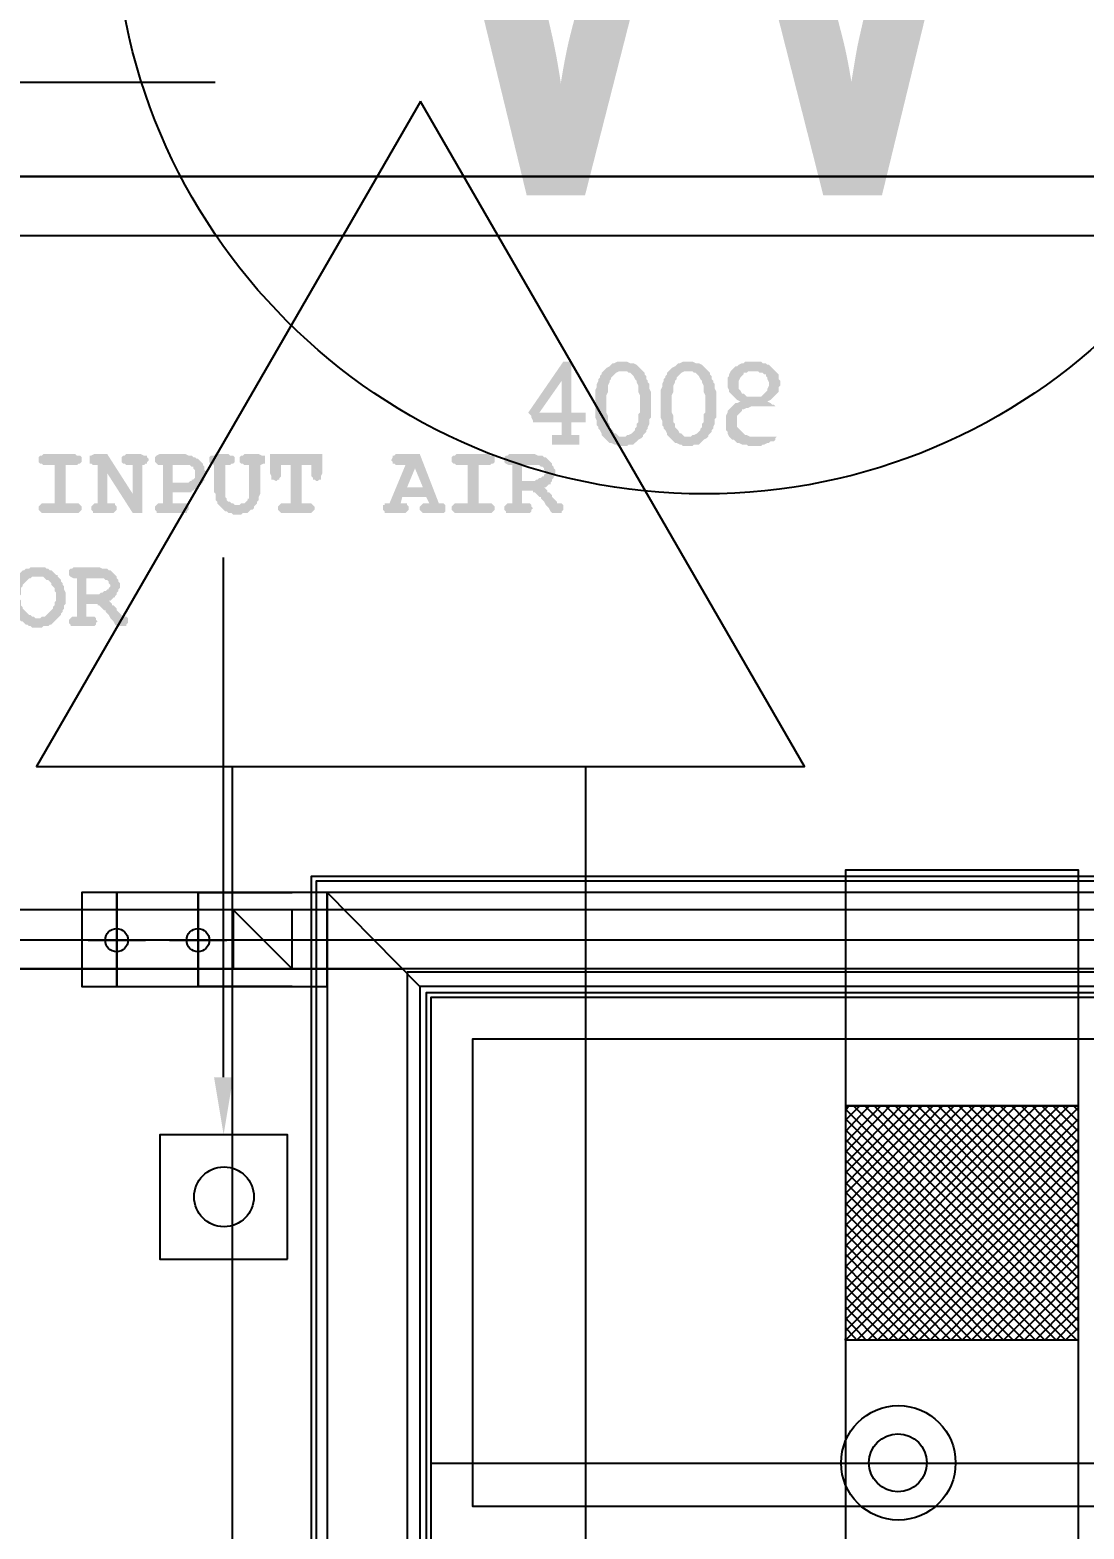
# Model space of a CAD drawing. Header units: feet. Extents: x -99009 to 3252343, y -11094690 to 9035152.
# Drawn here: x 1670157 to 1670609, y -1051098 to -1050455 of the extents above; entities that cross this region are included whole.
import ezdxf

# ---------------------------------------------------------------- set-up
doc = ezdxf.new("R2010")
doc.units = ezdxf.units.FT
doc.linetypes.add('Continous', pattern=[0])
doc.layers.add('BOR', color=6, linetype='Continous')
doc.layers.add('TEXT DETAILS', color=190, linetype='Continuous')
doc.styles.add('CALIBRI', font='calibri.ttf', dxfattribs={"width": 0.8})

# ---------------------------------------------------------------- blocks, each defined once
blk = doc.blocks.new('W')
at = {"layer": 'TEXT DETAILS'}
blk.add_circle((0, -752.95), 252.95, dxfattribs=at)
at = {"layer": 'TEXT DETAILS', "insert": (0, -752.95), "char_height": 250, "width": 261.9048, "attachment_point": 5, "style": 'CALIBRI'}
blk.add_mtext('W', dxfattribs=at)

msp = doc.modelspace()

# ---------------------------------------------------------------- hatches: boundary and pattern name
at = {"layer": 'BOR', "ltscale": 5}
for points in [[(1670389.0776, -1050597.27651), (1670385.66066, -1050597.27651), (1670370.62615, -1050619.14489), (1670371.30954, -1050619.82828), (1670371.99292, -1050620.51167), (1670371.99292, -1050621.19505), (1670372.67631, -1050622.56183), (1670372.67631, -1050623.24521), (1670384.97728, -1050623.24521), (1670384.97728, -1050628.71231), (1670380.87696, -1050628.71231), (1670380.87696, -1050632.81263), (1670392.49453, -1050632.81263), (1670392.49453, -1050628.71231), (1670389.0776, -1050628.71231), (1670389.0776, -1050623.24521), (1670395.22808, -1050623.24521), (1670395.22808, -1050619.14489), (1670375.40986, -1050619.14489), (1670384.97728, -1050605.47715)], [(1670389.0776, -1050597.27651), (1670384.97728, -1050605.47715), (1670384.97728, -1050619.14489), (1670375.40986, -1050619.14489), (1670389.0776, -1050619.14489)], [(1670402.74534, -1050601.37683), (1670402.06195, -1050602.06022), (1670402.06195, -1050602.7436), (1670401.37857, -1050603.42699), (1670401.37857, -1050604.11038), (1670400.69518, -1050604.79376), (1670400.69518, -1050605.47715), (1670400.01179, -1050606.84393), (1670400.01179, -1050608.2107), (1670399.3284, -1050609.57747), (1670399.3284, -1050621.19505), (1670400.01179, -1050622.56183), (1670400.01179, -1050624.61199), (1670400.69518, -1050625.29537), (1670400.69518, -1050625.97876), (1670401.37857, -1050626.66215), (1670402.06195, -1050628.02892), (1670402.06195, -1050628.71231), (1670402.74534, -1050629.3957), (1670403.42873, -1050630.07908), (1670404.11211, -1050630.76247), (1670404.7955, -1050631.44586), (1670405.47889, -1050632.12924), (1670406.16227, -1050632.12924), (1670407.52905, -1050632.81263), (1670408.21243, -1050632.81263), (1670408.89582, -1050633.49602), (1670412.99614, -1050633.49602), (1670413.67953, -1050632.81263), (1670415.72969, -1050632.81263), (1670416.41308, -1050632.12924), (1670417.09647, -1050631.44586), (1670417.77985, -1050630.76247), (1670419.14663, -1050630.07908), (1670419.83001, -1050629.3957), (1670409.57921, -1050629.3957), (1670408.89582, -1050628.71231), (1670408.21243, -1050628.02892), (1670407.52905, -1050628.02892), (1670406.84566, -1050626.66215), (1670406.16227, -1050625.97876), (1670405.47889, -1050625.29537), (1670405.47889, -1050623.9286), (1670404.7955, -1050623.24521), (1670404.7955, -1050620.51167), (1670404.11211, -1050619.14489), (1670404.11211, -1050615.04457), (1670404.11211, -1050611.62763), (1670404.7955, -1050610.26086), (1670404.7955, -1050607.52731), (1670405.47889, -1050606.16054), (1670405.47889, -1050605.47715), (1670406.16227, -1050604.79376), (1670406.16227, -1050604.11038), (1670406.84566, -1050603.42699), (1670407.52905, -1050602.7436), (1670408.21243, -1050602.06022), (1670409.57921, -1050601.37683), (1670410.94598, -1050601.37683)], [(1670410.94598, -1050597.27651), (1670408.89582, -1050597.27651), (1670407.52905, -1050597.95989), (1670406.84566, -1050597.95989), (1670406.16227, -1050598.64328), (1670405.47889, -1050599.32667), (1670404.11211, -1050600.01006), (1670403.42873, -1050600.69344), (1670402.74534, -1050601.37683), (1670412.99614, -1050601.37683), (1670413.67953, -1050602.06022), (1670414.36292, -1050602.06022), (1670415.0463, -1050602.7436), (1670415.72969, -1050603.42699), (1670416.41308, -1050604.79376), (1670417.09647, -1050605.47715), (1670417.09647, -1050606.16054), (1670417.77985, -1050607.52731), (1670417.77985, -1050610.26086), (1670418.46324, -1050611.62763), (1670418.46324, -1050619.14489), (1670417.77985, -1050619.82828), (1670417.77985, -1050623.24521), (1670417.09647, -1050623.9286), (1670417.09647, -1050625.29537), (1670416.41308, -1050625.97876), (1670416.41308, -1050626.66215), (1670415.72969, -1050627.34554), (1670415.0463, -1050628.02892), (1670413.67953, -1050628.71231), (1670412.99614, -1050628.71231), (1670412.31276, -1050629.3957), (1670410.94598, -1050629.3957), (1670419.83001, -1050629.3957), (1670419.83001, -1050628.71231), (1670420.5134, -1050628.02892), (1670421.19679, -1050627.34554), (1670421.19679, -1050626.66215), (1670421.88017, -1050625.97876), (1670421.88017, -1050625.29537), (1670422.56356, -1050623.9286), (1670422.56356, -1050621.87844), (1670423.24695, -1050621.19505), (1670423.24695, -1050615.04457), (1670423.24695, -1050610.26086), (1670422.56356, -1050608.89409), (1670422.56356, -1050606.84393), (1670421.88017, -1050606.16054), (1670421.88017, -1050605.47715), (1670421.19679, -1050604.79376), (1670421.19679, -1050603.42699), (1670420.5134, -1050602.7436), (1670420.5134, -1050602.06022), (1670419.83001, -1050601.37683), (1670419.14663, -1050600.69344), (1670418.46324, -1050600.01006), (1670417.77985, -1050599.32667), (1670417.09647, -1050598.64328), (1670415.72969, -1050597.95989), (1670414.36292, -1050597.95989), (1670412.99614, -1050597.27651), (1670412.31276, -1050597.27651)], [(1670430.76421, -1050601.37683), (1670430.08082, -1050602.06022), (1670430.08082, -1050602.7436), (1670429.39743, -1050603.42699), (1670429.39743, -1050604.11038), (1670428.71404, -1050604.79376), (1670428.71404, -1050605.47715), (1670428.03066, -1050606.84393), (1670428.03066, -1050608.2107), (1670427.34727, -1050609.57747), (1670427.34727, -1050621.19505), (1670428.03066, -1050622.56183), (1670428.03066, -1050624.61199), (1670428.71404, -1050625.29537), (1670428.71404, -1050625.97876), (1670429.39743, -1050626.66215), (1670430.08082, -1050628.02892), (1670430.08082, -1050628.71231), (1670430.76421, -1050629.3957), (1670431.44759, -1050630.07908), (1670432.13098, -1050630.76247), (1670432.81437, -1050631.44586), (1670433.49775, -1050632.12924), (1670434.18114, -1050632.12924), (1670435.54791, -1050632.81263), (1670436.2313, -1050632.81263), (1670436.91469, -1050633.49602), (1670441.01501, -1050633.49602), (1670441.6984, -1050632.81263), (1670443.74856, -1050632.81263), (1670444.43195, -1050632.12924), (1670445.11533, -1050631.44586), (1670445.79872, -1050630.76247), (1670447.16549, -1050630.07908), (1670447.84888, -1050629.3957), (1670437.59808, -1050629.3957), (1670436.91469, -1050628.71231), (1670436.2313, -1050628.02892), (1670435.54791, -1050628.02892), (1670434.86453, -1050626.66215), (1670434.18114, -1050625.97876), (1670433.49775, -1050625.29537), (1670433.49775, -1050623.9286), (1670432.81437, -1050623.24521), (1670432.81437, -1050620.51167), (1670432.13098, -1050619.14489), (1670432.13098, -1050615.04457), (1670432.13098, -1050611.62763), (1670432.81437, -1050610.26086), (1670432.81437, -1050607.52731), (1670433.49775, -1050606.16054), (1670433.49775, -1050605.47715), (1670434.18114, -1050604.79376), (1670434.18114, -1050604.11038), (1670434.86453, -1050603.42699), (1670435.54791, -1050602.7436), (1670436.2313, -1050602.06022), (1670437.59808, -1050601.37683), (1670438.96485, -1050601.37683)], [(1670438.96485, -1050597.27651), (1670436.91469, -1050597.27651), (1670435.54791, -1050597.95989), (1670434.86453, -1050597.95989), (1670434.18114, -1050598.64328), (1670433.49775, -1050599.32667), (1670432.13098, -1050600.01006), (1670431.44759, -1050600.69344), (1670430.76421, -1050601.37683), (1670441.01501, -1050601.37683), (1670441.6984, -1050602.06022), (1670442.38178, -1050602.06022), (1670443.06517, -1050602.7436), (1670443.74856, -1050603.42699), (1670444.43195, -1050604.79376), (1670445.11533, -1050605.47715), (1670445.11533, -1050606.16054), (1670445.79872, -1050607.52731), (1670445.79872, -1050610.26086), (1670446.48211, -1050611.62763), (1670446.48211, -1050619.14489), (1670445.79872, -1050619.82828), (1670445.79872, -1050623.24521), (1670445.11533, -1050623.9286), (1670445.11533, -1050625.29537), (1670444.43195, -1050625.97876), (1670444.43195, -1050626.66215), (1670443.74856, -1050627.34554), (1670443.06517, -1050628.02892), (1670441.6984, -1050628.71231), (1670441.01501, -1050628.71231), (1670440.33162, -1050629.3957), (1670438.96485, -1050629.3957), (1670447.84888, -1050629.3957), (1670447.84888, -1050628.71231), (1670448.53227, -1050628.02892), (1670449.21565, -1050627.34554), (1670449.21565, -1050626.66215), (1670449.89904, -1050625.97876), (1670449.89904, -1050625.29537), (1670450.58243, -1050623.9286), (1670450.58243, -1050621.87844), (1670451.26582, -1050621.19505), (1670451.26582, -1050615.04457), (1670451.26582, -1050610.26086), (1670450.58243, -1050608.89409), (1670450.58243, -1050606.84393), (1670449.89904, -1050606.16054), (1670449.89904, -1050605.47715), (1670449.21565, -1050604.79376), (1670449.21565, -1050603.42699), (1670448.53227, -1050602.7436), (1670448.53227, -1050602.06022), (1670447.84888, -1050601.37683), (1670447.16549, -1050600.69344), (1670446.48211, -1050600.01006), (1670445.79872, -1050599.32667), (1670445.11533, -1050598.64328), (1670443.74856, -1050597.95989), (1670442.38178, -1050597.95989), (1670441.01501, -1050597.27651), (1670440.33162, -1050597.27651)], [(1670476.55113, -1050601.37683), (1670466.98372, -1050601.37683), (1670469.03388, -1050601.37683), (1670469.71726, -1050602.06022), (1670471.08404, -1050602.06022), (1670471.76743, -1050602.7436), (1670472.45081, -1050602.7436), (1670472.45081, -1050603.42699), (1670473.1342, -1050604.11038), (1670473.1342, -1050604.79376), (1670473.81759, -1050606.16054), (1670473.81759, -1050607.52731), (1670473.1342, -1050608.89409), (1670473.1342, -1050609.57747), (1670472.45081, -1050610.26086), (1670471.76743, -1050610.94425), (1670471.08404, -1050611.62763), (1670470.40065, -1050612.31102), (1670458.78307, -1050612.31102), (1670459.46646, -1050612.99441), (1670460.14985, -1050613.6778), (1670461.51662, -1050614.36118), (1670460.14985, -1050615.04457), (1670459.46646, -1050615.04457), (1670458.78307, -1050615.72796), (1670458.09969, -1050616.41134), (1670457.4163, -1050617.09473), (1670456.73291, -1050617.77812), (1670456.04952, -1050618.4615), (1670456.04952, -1050619.14489), (1670455.36614, -1050620.51167), (1670455.36614, -1050623.24521), (1670455.36614, -1050626.66215), (1670456.04952, -1050627.34554), (1670456.04952, -1050628.02892), (1670456.73291, -1050629.3957), (1670457.4163, -1050630.07908), (1670458.09969, -1050630.76247), (1670458.78307, -1050630.76247), (1670459.46646, -1050631.44586), (1670460.14985, -1050632.12924), (1670460.83323, -1050632.12924), (1670462.20001, -1050632.81263), (1670464.25017, -1050632.81263), (1670464.93356, -1050633.49602), (1670470.40065, -1050633.49602), (1670471.08404, -1050632.81263), (1670471.76743, -1050632.81263), (1670473.1342, -1050632.12924), (1670473.81759, -1050632.12924), (1670474.50097, -1050631.44586), (1670475.86775, -1050631.44586), (1670476.55113, -1050630.76247), (1670476.55113, -1050630.07908), (1670477.23452, -1050629.3957), (1670465.61694, -1050629.3957), (1670464.25017, -1050628.71231), (1670463.56678, -1050628.71231), (1670462.88339, -1050628.02892), (1670462.20001, -1050627.34554), (1670461.51662, -1050626.66215), (1670460.83323, -1050625.97876), (1670460.14985, -1050625.29537), (1670460.14985, -1050620.51167), (1670460.83323, -1050619.82828), (1670461.51662, -1050619.14489), (1670462.20001, -1050618.4615), (1670462.20001, -1050617.77812), (1670462.88339, -1050617.77812), (1670464.25017, -1050617.09473), (1670464.93356, -1050617.09473), (1670466.30033, -1050616.41134), (1670476.55113, -1050616.41134), (1670475.86775, -1050615.72796), (1670475.18436, -1050615.72796), (1670474.50097, -1050615.04457), (1670473.1342, -1050614.36118), (1670474.50097, -1050613.6778), (1670475.18436, -1050612.99441), (1670475.86775, -1050612.31102), (1670476.55113, -1050611.62763), (1670477.23452, -1050610.94425), (1670477.91791, -1050610.26086), (1670477.91791, -1050608.2107), (1670478.6013, -1050607.52731), (1670478.6013, -1050605.47715), (1670477.91791, -1050604.79376), (1670477.91791, -1050602.7436), (1670477.23452, -1050602.06022)], [(1670466.98372, -1050597.27651), (1670463.56678, -1050597.27651), (1670462.88339, -1050597.95989), (1670462.20001, -1050597.95989), (1670460.83323, -1050598.64328), (1670460.14985, -1050599.32667), (1670459.46646, -1050599.32667), (1670458.78307, -1050600.01006), (1670458.09969, -1050600.69344), (1670457.4163, -1050601.37683), (1670456.73291, -1050602.7436), (1670456.73291, -1050603.42699), (1670456.04952, -1050604.11038), (1670456.04952, -1050608.2107), (1670456.73291, -1050609.57747), (1670456.73291, -1050610.26086), (1670457.4163, -1050610.94425), (1670458.09969, -1050611.62763), (1670458.78307, -1050612.31102), (1670467.6671, -1050612.31102), (1670464.25017, -1050612.31102), (1670463.56678, -1050611.62763), (1670462.88339, -1050610.94425), (1670462.20001, -1050610.94425), (1670461.51662, -1050609.57747), (1670460.83323, -1050608.89409), (1670460.83323, -1050605.47715), (1670461.51662, -1050604.11038), (1670462.20001, -1050603.42699), (1670462.88339, -1050602.7436), (1670462.88339, -1050602.06022), (1670464.25017, -1050602.06022), (1670464.93356, -1050601.37683), (1670476.55113, -1050601.37683), (1670475.86775, -1050600.69344), (1670475.18436, -1050600.01006), (1670474.50097, -1050599.32667), (1670473.81759, -1050598.64328), (1670473.1342, -1050598.64328), (1670472.45081, -1050597.95989), (1670471.08404, -1050597.95989), (1670470.40065, -1050597.27651), (1670468.35049, -1050597.27651)], [(1670163.55989, -1050636.87561), (1670162.8765, -1050636.87561), (1670162.19312, -1050637.559), (1670161.50973, -1050637.559), (1670160.82634, -1050638.24238), (1670160.82634, -1050639.60916), (1670160.82634, -1050640.29254), (1670161.50973, -1050640.97593), (1670162.19312, -1050640.97593), (1670162.8765, -1050641.65932), (1670167.66021, -1050641.65932), (1670167.66021, -1050658.06061), (1670162.19312, -1050658.06061), (1670161.50973, -1050658.74399), (1670160.82634, -1050659.42738), (1670160.82634, -1050660.11077), (1670160.82634, -1050660.79415), (1670161.50973, -1050661.47754), (1670162.19312, -1050662.16093), (1670177.91102, -1050662.16093), (1670178.5944, -1050661.47754), (1670179.27779, -1050660.79415), (1670179.27779, -1050660.11077), (1670179.27779, -1050659.42738), (1670178.5944, -1050658.74399), (1670177.91102, -1050658.06061), (1670172.44392, -1050658.06061), (1670172.44392, -1050641.65932), (1670177.22763, -1050641.65932), (1670177.91102, -1050640.97593), (1670178.5944, -1050640.97593), (1670179.27779, -1050640.29254), (1670179.27779, -1050638.24238), (1670178.5944, -1050637.559), (1670177.22763, -1050637.559), (1670176.54424, -1050636.87561)], [(1670185.42827, -1050636.87561), (1670184.74489, -1050636.87561), (1670183.37811, -1050637.559), (1670182.69473, -1050637.559), (1670182.69473, -1050639.60916), (1670182.69473, -1050640.97593), (1670183.37811, -1050640.97593), (1670184.0615, -1050641.65932), (1670186.11166, -1050641.65932), (1670190.21198, -1050645.07625), (1670201.14618, -1050662.16093), (1670201.14618, -1050653.96028), (1670190.21198, -1050636.87561)], [(1670199.09601, -1050636.87561), (1670198.41263, -1050636.87561), (1670197.72924, -1050637.559), (1670197.04585, -1050637.559), (1670196.36247, -1050638.24238), (1670196.36247, -1050639.60916), (1670196.36247, -1050640.29254), (1670197.04585, -1050640.97593), (1670197.72924, -1050640.97593), (1670198.41263, -1050641.65932), (1670201.14618, -1050641.65932), (1670201.14618, -1050662.16093), (1670205.2465, -1050662.16093), (1670205.2465, -1050641.65932), (1670205.92988, -1050641.65932), (1670206.61327, -1050640.97593), (1670207.29666, -1050640.97593), (1670207.29666, -1050640.29254), (1670207.98005, -1050639.60916), (1670207.98005, -1050638.92577), (1670207.29666, -1050638.24238), (1670207.29666, -1050637.559), (1670205.92988, -1050637.559), (1670204.56311, -1050636.87561)], [(1670213.44714, -1050636.87561), (1670212.76375, -1050636.87561), (1670211.39698, -1050637.559), (1670210.71359, -1050638.24238), (1670210.71359, -1050639.60916), (1670210.71359, -1050640.29254), (1670211.39698, -1050640.97593), (1670212.08037, -1050641.65932), (1670225.74811, -1050641.65932), (1670226.43149, -1050642.34271), (1670227.11488, -1050642.34271), (1670227.11488, -1050643.02609), (1670227.79827, -1050643.70948), (1670227.79827, -1050645.07625), (1670227.79827, -1050647.12641), (1670227.11488, -1050647.8098), (1670226.43149, -1050647.8098), (1670226.43149, -1050648.49319), (1670225.74811, -1050648.49319), (1670225.06472, -1050649.17658), (1670218.23085, -1050649.17658), (1670230.53182, -1050649.85996), (1670231.2152, -1050649.17658), (1670231.2152, -1050648.49319), (1670231.89859, -1050648.49319), (1670231.89859, -1050647.12641), (1670232.58198, -1050645.75964), (1670232.58198, -1050644.39287), (1670231.89859, -1050643.70948), (1670231.89859, -1050642.34271), (1670231.2152, -1050641.65932), (1670231.2152, -1050640.97593), (1670230.53182, -1050640.29254), (1670229.84843, -1050639.60916), (1670229.16504, -1050638.92577), (1670228.48166, -1050638.92577), (1670227.79827, -1050638.24238), (1670227.11488, -1050638.24238), (1670226.43149, -1050637.559), (1670225.06472, -1050637.559), (1670223.69795, -1050636.87561), (1670223.01456, -1050636.87561)], [(1670242.1494, -1050636.87561), (1670236.6823, -1050636.87561), (1670235.99891, -1050637.559), (1670234.63214, -1050637.559), (1670233.94875, -1050638.24238), (1670233.94875, -1050639.60916), (1670233.94875, -1050640.29254), (1670234.63214, -1050640.97593), (1670235.31553, -1050640.97593), (1670235.99891, -1050641.65932), (1670235.99891, -1050653.2769), (1670236.6823, -1050653.96028), (1670236.6823, -1050656.69383), (1670237.36569, -1050657.37722), (1670237.36569, -1050658.06061), (1670238.04907, -1050658.74399), (1670246.24972, -1050658.74399), (1670244.88294, -1050658.74399), (1670244.19956, -1050658.06061), (1670243.51617, -1050658.06061), (1670242.83278, -1050657.37722), (1670242.1494, -1050657.37722), (1670241.46601, -1050656.69383), (1670241.46601, -1050656.01045), (1670240.78262, -1050655.32706), (1670240.78262, -1050641.65932), (1670242.83278, -1050641.65932), (1670243.51617, -1050640.97593), (1670244.19956, -1050640.97593), (1670244.88294, -1050640.29254), (1670244.88294, -1050638.24238), (1670244.19956, -1050637.559), (1670242.83278, -1050637.559)], [(1670249.66665, -1050636.87561), (1670248.98327, -1050636.87561), (1670248.29988, -1050637.559), (1670247.61649, -1050637.559), (1670246.9331, -1050638.24238), (1670246.9331, -1050639.60916), (1670246.9331, -1050640.29254), (1670247.61649, -1050640.97593), (1670248.29988, -1050640.97593), (1670248.98327, -1050641.65932), (1670251.03343, -1050641.65932), (1670251.03343, -1050653.96028), (1670251.03343, -1050656.01045), (1670250.35004, -1050656.01045), (1670250.35004, -1050656.69383), (1670249.66665, -1050657.37722), (1670248.98327, -1050658.06061), (1670247.61649, -1050658.06061), (1670246.9331, -1050658.74399), (1670238.04907, -1050658.74399), (1670238.73246, -1050659.42738), (1670239.41585, -1050660.11077), (1670240.09923, -1050660.79415), (1670240.78262, -1050661.47754), (1670241.46601, -1050661.47754), (1670242.1494, -1050662.16093), (1670243.51617, -1050662.16093), (1670244.19956, -1050662.84432), (1670247.61649, -1050662.84432), (1670248.29988, -1050662.16093), (1670250.35004, -1050662.16093), (1670251.03343, -1050661.47754), (1670251.71681, -1050660.79415), (1670252.4002, -1050660.79415), (1670253.08359, -1050660.11077), (1670253.08359, -1050659.42738), (1670253.76697, -1050658.74399), (1670254.45036, -1050658.06061), (1670254.45036, -1050657.37722), (1670255.13375, -1050656.69383), (1670255.13375, -1050655.32706), (1670255.81714, -1050653.96028), (1670255.81714, -1050641.65932), (1670257.18391, -1050640.97593), (1670257.8673, -1050640.97593), (1670257.8673, -1050637.559), (1670256.50052, -1050637.559), (1670255.13375, -1050636.87561)], [(1670259.91746, -1050636.87561), (1670259.91746, -1050645.07625), (1670260.60084, -1050646.44303), (1670260.60084, -1050647.8098), (1670261.28423, -1050647.8098), (1670262.65101, -1050648.49319), (1670263.33439, -1050647.8098), (1670264.01778, -1050647.8098), (1670264.01778, -1050647.12641), (1670264.70117, -1050646.44303), (1670264.70117, -1050641.65932), (1670268.80149, -1050641.65932), (1670282.46923, -1050636.87561)], [(1670282.46923, -1050636.87561), (1670268.80149, -1050641.65932), (1670277.68552, -1050641.65932), (1670277.68552, -1050646.44303), (1670278.36891, -1050647.12641), (1670278.36891, -1050647.8098), (1670279.05229, -1050647.8098), (1670279.73568, -1050648.49319), (1670280.41907, -1050648.49319), (1670281.10245, -1050647.8098), (1670281.78584, -1050647.8098), (1670281.78584, -1050646.44303), (1670282.46923, -1050645.07625)], [(1670315.2718, -1050636.87561), (1670313.90503, -1050636.87561), (1670313.22164, -1050637.559), (1670312.53826, -1050637.559), (1670312.53826, -1050638.24238), (1670311.85487, -1050639.60916), (1670312.53826, -1050640.29254), (1670312.53826, -1050640.97593), (1670313.22164, -1050640.97593), (1670313.90503, -1050641.65932), (1670318.00535, -1050641.65932), (1670322.10567, -1050643.02609), (1670325.52261, -1050651.22674), (1670318.68874, -1050651.22674), (1670326.88938, -1050655.32706), (1670328.25616, -1050658.06061), (1670325.52261, -1050658.06061), (1670324.83922, -1050658.74399), (1670324.15583, -1050659.42738), (1670324.15583, -1050660.11077), (1670324.15583, -1050660.79415), (1670324.83922, -1050661.47754), (1670325.52261, -1050662.16093), (1670334.40664, -1050662.16093), (1670335.09003, -1050661.47754), (1670335.09003, -1050658.74399), (1670334.40664, -1050658.06061), (1670332.35648, -1050658.06061), (1670324.15583, -1050636.87561)], [(1670340.55712, -1050636.87561), (1670339.87374, -1050636.87561), (1670339.19035, -1050637.559), (1670338.50696, -1050637.559), (1670337.82357, -1050638.24238), (1670337.82357, -1050639.60916), (1670337.82357, -1050640.29254), (1670338.50696, -1050640.97593), (1670339.19035, -1050640.97593), (1670339.87374, -1050641.65932), (1670344.65744, -1050641.65932), (1670344.65744, -1050658.06061), (1670339.19035, -1050658.06061), (1670338.50696, -1050658.74399), (1670337.82357, -1050659.42738), (1670337.82357, -1050660.11077), (1670337.82357, -1050660.79415), (1670338.50696, -1050661.47754), (1670339.19035, -1050662.16093), (1670354.90825, -1050662.16093), (1670355.59164, -1050661.47754), (1670356.27502, -1050660.79415), (1670356.27502, -1050660.11077), (1670356.27502, -1050659.42738), (1670355.59164, -1050658.74399), (1670354.90825, -1050658.06061), (1670349.44115, -1050658.06061), (1670349.44115, -1050641.65932), (1670354.22486, -1050641.65932), (1670354.90825, -1050640.97593), (1670355.59164, -1050640.97593), (1670356.27502, -1050640.29254), (1670356.27502, -1050638.24238), (1670355.59164, -1050637.559), (1670354.22486, -1050637.559), (1670353.54148, -1050636.87561)], [(1670363.10889, -1050636.87561), (1670362.42551, -1050636.87561), (1670361.74212, -1050637.559), (1670361.05873, -1050637.559), (1670360.37535, -1050638.24238), (1670360.37535, -1050639.60916), (1670360.37535, -1050640.29254), (1670361.05873, -1050640.97593), (1670362.42551, -1050641.65932), (1670375.40986, -1050641.65932), (1670376.09325, -1050642.34271), (1670376.77663, -1050642.34271), (1670377.46002, -1050643.02609), (1670377.46002, -1050643.70948), (1670378.14341, -1050644.39287), (1670378.14341, -1050645.07625), (1670377.46002, -1050645.75964), (1670377.46002, -1050646.44303), (1670376.77663, -1050646.44303), (1670376.09325, -1050647.12641), (1670375.40986, -1050647.12641), (1670374.72647, -1050647.8098), (1670374.04309, -1050647.8098), (1670373.3597, -1050648.49319), (1670367.8926, -1050648.49319), (1670380.19357, -1050649.17658), (1670380.87696, -1050648.49319), (1670380.87696, -1050647.8098), (1670381.56034, -1050647.12641), (1670381.56034, -1050646.44303), (1670382.24373, -1050645.75964), (1670382.24373, -1050643.70948), (1670381.56034, -1050643.02609), (1670381.56034, -1050642.34271), (1670380.87696, -1050641.65932), (1670380.87696, -1050640.97593), (1670380.19357, -1050640.29254), (1670379.51018, -1050639.60916), (1670378.82679, -1050638.92577), (1670378.14341, -1050638.24238), (1670377.46002, -1050638.24238), (1670376.77663, -1050637.559), (1670374.72647, -1050637.559), (1670373.3597, -1050636.87561), (1670372.67631, -1050636.87561)], [(1670186.11166, -1050641.65932), (1670186.11166, -1050658.06061), (1670184.74489, -1050658.06061), (1670184.0615, -1050658.74399), (1670183.37811, -1050659.42738), (1670183.37811, -1050660.11077), (1670183.37811, -1050660.79415), (1670184.0615, -1050661.47754), (1670184.0615, -1050662.16093), (1670192.94553, -1050662.16093), (1670193.62892, -1050661.47754), (1670194.31231, -1050660.79415), (1670194.31231, -1050660.11077), (1670194.31231, -1050659.42738), (1670193.62892, -1050658.74399), (1670193.62892, -1050658.06061), (1670190.21198, -1050658.06061), (1670190.21198, -1050645.07625)], [(1670214.13053, -1050641.65932), (1670214.13053, -1050658.06061), (1670212.08037, -1050658.06061), (1670211.39698, -1050658.74399), (1670210.71359, -1050659.42738), (1670210.71359, -1050660.11077), (1670210.71359, -1050660.79415), (1670211.39698, -1050661.47754), (1670211.39698, -1050662.16093), (1670224.38133, -1050662.16093), (1670224.38133, -1050661.47754), (1670225.06472, -1050660.79415), (1670225.06472, -1050660.11077), (1670225.06472, -1050659.42738), (1670224.38133, -1050658.74399), (1670224.38133, -1050658.06061), (1670218.23085, -1050658.06061), (1670218.23085, -1050653.2769), (1670226.43149, -1050653.2769), (1670226.43149, -1050652.59351), (1670227.11488, -1050652.59351), (1670227.79827, -1050651.91012), (1670228.48166, -1050651.91012), (1670229.16504, -1050651.22674), (1670229.84843, -1050650.54335), (1670230.53182, -1050649.85996), (1670218.23085, -1050649.17658), (1670218.23085, -1050641.65932), (1670223.01456, -1050641.65932)], [(1670268.80149, -1050641.65932), (1670268.80149, -1050658.06061), (1670264.70117, -1050658.06061), (1670264.01778, -1050658.74399), (1670263.33439, -1050659.42738), (1670263.33439, -1050660.11077), (1670263.33439, -1050660.79415), (1670264.01778, -1050661.47754), (1670264.70117, -1050662.16093), (1670277.68552, -1050662.16093), (1670278.36891, -1050661.47754), (1670279.05229, -1050660.79415), (1670279.05229, -1050660.11077), (1670279.05229, -1050659.42738), (1670278.36891, -1050658.74399), (1670277.68552, -1050658.06061), (1670273.5852, -1050658.06061), (1670273.5852, -1050641.65932), (1670277.68552, -1050641.65932)], [(1670318.00535, -1050641.65932), (1670311.17148, -1050658.06061), (1670309.12132, -1050658.06061), (1670309.12132, -1050658.74399), (1670308.43793, -1050658.74399), (1670308.43793, -1050660.11077), (1670308.43793, -1050660.79415), (1670309.12132, -1050661.47754), (1670309.12132, -1050662.16093), (1670318.00535, -1050662.16093), (1670318.68874, -1050661.47754), (1670319.37213, -1050660.79415), (1670319.37213, -1050660.11077), (1670319.37213, -1050659.42738), (1670318.68874, -1050658.74399), (1670318.68874, -1050658.06061), (1670315.95519, -1050658.06061), (1670316.63858, -1050655.32706), (1670326.88938, -1050655.32706), (1670318.68874, -1050651.22674), (1670322.10567, -1050643.02609)], [(1670363.79228, -1050641.65932), (1670363.79228, -1050658.06061), (1670361.74212, -1050658.06061), (1670361.05873, -1050658.74399), (1670360.37535, -1050659.42738), (1670360.37535, -1050660.11077), (1670360.37535, -1050660.79415), (1670361.05873, -1050661.47754), (1670361.05873, -1050662.16093), (1670371.30954, -1050662.16093), (1670371.99292, -1050661.47754), (1670371.99292, -1050660.79415), (1670372.67631, -1050660.11077), (1670371.99292, -1050659.42738), (1670371.99292, -1050658.74399), (1670371.30954, -1050658.06061), (1670367.8926, -1050658.06061), (1670367.8926, -1050652.59351), (1670378.82679, -1050652.59351), (1670378.14341, -1050651.91012), (1670377.46002, -1050651.22674), (1670378.14341, -1050651.22674), (1670378.82679, -1050650.54335), (1670379.51018, -1050649.85996), (1670380.19357, -1050649.85996), (1670380.19357, -1050649.17658), (1670367.8926, -1050648.49319), (1670367.8926, -1050641.65932), (1670372.67631, -1050641.65932)], [(1670378.82679, -1050652.59351), (1670371.99292, -1050652.59351), (1670372.67631, -1050652.59351), (1670372.67631, -1050653.2769), (1670373.3597, -1050653.2769), (1670374.04309, -1050653.96028), (1670374.72647, -1050654.64367), (1670375.40986, -1050655.32706), (1670376.09325, -1050655.32706), (1670376.09325, -1050656.01045), (1670376.77663, -1050656.69383), (1670377.46002, -1050657.37722), (1670378.14341, -1050658.74399), (1670378.82679, -1050659.42738), (1670379.51018, -1050660.11077), (1670380.19357, -1050661.47754), (1670380.87696, -1050662.16093), (1670384.97728, -1050662.16093), (1670384.97728, -1050661.47754), (1670385.66066, -1050660.79415), (1670385.66066, -1050658.74399), (1670384.97728, -1050658.06061), (1670382.92712, -1050658.06061), (1670382.92712, -1050657.37722), (1670382.24373, -1050656.69383), (1670381.56034, -1050656.01045), (1670380.87696, -1050655.32706), (1670380.87696, -1050654.64367), (1670380.19357, -1050653.96028), (1670379.51018, -1050653.2769), (1670378.82679, -1050653.2769)], [(1670160.82634, -1050685.39609), (1670157.40941, -1050685.39609), (1670156.72602, -1050686.07947), (1670155.35925, -1050686.07947), (1670154.67586, -1050686.76286), (1670153.99247, -1050686.76286), (1670153.30909, -1050687.44625), (1670152.6257, -1050688.12963), (1670152.6257, -1050688.81302), (1670151.94231, -1050688.81302), (1670160.82634, -1050689.49641), (1670162.8765, -1050689.49641), (1670163.55989, -1050690.1798), (1670164.24328, -1050690.86318), (1670164.92666, -1050690.86318), (1670165.61005, -1050691.54657), (1670166.29344, -1050692.22996), (1670166.29344, -1050692.91334), (1670166.97683, -1050693.59673), (1670167.66021, -1050694.28012), (1670167.66021, -1050695.64689), (1670168.3436, -1050696.33028), (1670168.3436, -1050698.38044), (1670168.3436, -1050699.74721), (1670167.66021, -1050700.4306), (1670167.66021, -1050701.79737), (1670166.97683, -1050702.48076), (1670166.97683, -1050703.16415), (1670166.29344, -1050703.84754), (1670165.61005, -1050704.53092), (1670164.92666, -1050705.21431), (1670164.24328, -1050705.8977), (1670163.55989, -1050706.58108), (1670162.19312, -1050706.58108), (1670161.50973, -1050707.26447), (1670160.82634, -1050707.26447), (1670169.02699, -1050707.26447), (1670169.71037, -1050706.58108), (1670170.39376, -1050705.8977), (1670170.39376, -1050705.21431), (1670171.07715, -1050704.53092), (1670171.07715, -1050703.84754), (1670171.76053, -1050703.16415), (1670171.76053, -1050701.79737), (1670172.44392, -1050701.11399), (1670172.44392, -1050696.33028), (1670171.76053, -1050694.9635), (1670171.76053, -1050693.59673), (1670171.07715, -1050692.91334), (1670171.07715, -1050692.22996), (1670170.39376, -1050691.54657), (1670170.39376, -1050690.86318), (1670169.71037, -1050690.1798), (1670169.02699, -1050689.49641), (1670169.02699, -1050688.81302), (1670168.3436, -1050688.81302), (1670167.66021, -1050688.12963), (1670166.97683, -1050687.44625), (1670166.29344, -1050686.76286), (1670165.61005, -1050686.76286), (1670164.92666, -1050686.07947), (1670164.24328, -1050686.07947), (1670163.55989, -1050685.39609), (1670161.50973, -1050685.39609)], [(1670176.54424, -1050685.39609), (1670175.86086, -1050685.39609), (1670175.17747, -1050686.07947), (1670174.49408, -1050686.07947), (1670173.8107, -1050686.76286), (1670173.8107, -1050688.12963), (1670173.8107, -1050688.81302), (1670174.49408, -1050689.49641), (1670175.86086, -1050690.1798), (1670188.84521, -1050690.1798), (1670189.5286, -1050690.86318), (1670190.21198, -1050690.86318), (1670190.89537, -1050691.54657), (1670190.89537, -1050692.22996), (1670191.57876, -1050692.91334), (1670191.57876, -1050693.59673), (1670190.89537, -1050694.28012), (1670190.89537, -1050694.9635), (1670190.21198, -1050694.9635), (1670189.5286, -1050695.64689), (1670188.84521, -1050695.64689), (1670188.16182, -1050696.33028), (1670187.47844, -1050696.33028), (1670186.79505, -1050697.01367), (1670181.32795, -1050697.01367), (1670193.62892, -1050697.69705), (1670194.31231, -1050697.01367), (1670194.31231, -1050696.33028), (1670194.99569, -1050695.64689), (1670194.99569, -1050694.9635), (1670195.67908, -1050694.28012), (1670195.67908, -1050692.22996), (1670194.99569, -1050691.54657), (1670194.99569, -1050690.86318), (1670194.31231, -1050690.1798), (1670194.31231, -1050689.49641), (1670193.62892, -1050688.81302), (1670192.94553, -1050688.12963), (1670192.26214, -1050687.44625), (1670191.57876, -1050686.76286), (1670190.89537, -1050686.76286), (1670190.21198, -1050686.07947), (1670188.16182, -1050686.07947), (1670186.79505, -1050685.39609), (1670186.11166, -1050685.39609)], [(1670151.94231, -1050688.81302), (1670151.25893, -1050689.49641), (1670151.25893, -1050690.1798), (1670150.57554, -1050690.86318), (1670149.89215, -1050691.54657), (1670149.89215, -1050692.22996), (1670149.20876, -1050692.91334), (1670149.20876, -1050695.64689), (1670148.52538, -1050696.33028), (1670148.52538, -1050700.4306), (1670149.20876, -1050701.11399), (1670149.20876, -1050703.16415), (1670149.89215, -1050703.84754), (1670149.89215, -1050704.53092), (1670150.57554, -1050705.21431), (1670150.57554, -1050705.8977), (1670151.25893, -1050706.58108), (1670151.94231, -1050707.26447), (1670152.6257, -1050707.94786), (1670153.30909, -1050708.63124), (1670153.99247, -1050708.63124), (1670154.67586, -1050709.31463), (1670155.35925, -1050709.99802), (1670156.04263, -1050709.99802), (1670156.72602, -1050710.68141), (1670157.40941, -1050710.68141), (1670158.0928, -1050711.36479), (1670162.19312, -1050711.36479), (1670162.8765, -1050710.68141), (1670164.92666, -1050710.68141), (1670165.61005, -1050709.99802), (1670166.29344, -1050709.99802), (1670166.97683, -1050709.31463), (1670167.66021, -1050708.63124), (1670168.3436, -1050707.94786), (1670169.02699, -1050707.26447), (1670159.45957, -1050707.26447), (1670158.77618, -1050706.58108), (1670158.0928, -1050706.58108), (1670157.40941, -1050705.8977), (1670156.72602, -1050705.8977), (1670156.04263, -1050705.21431), (1670155.35925, -1050704.53092), (1670154.67586, -1050703.84754), (1670153.99247, -1050703.16415), (1670153.99247, -1050702.48076), (1670153.30909, -1050701.79737), (1670153.30909, -1050699.74721), (1670152.6257, -1050699.06383), (1670152.6257, -1050697.69705), (1670153.30909, -1050697.01367), (1670153.30909, -1050694.28012), (1670153.99247, -1050693.59673), (1670153.99247, -1050692.91334), (1670154.67586, -1050692.22996), (1670155.35925, -1050691.54657), (1670156.04263, -1050690.86318), (1670156.72602, -1050690.1798), (1670157.40941, -1050690.1798), (1670158.0928, -1050689.49641), (1670160.82634, -1050689.49641)], [(1670177.22763, -1050690.1798), (1670177.22763, -1050706.58108), (1670175.17747, -1050706.58108), (1670174.49408, -1050707.26447), (1670173.8107, -1050707.94786), (1670173.8107, -1050708.63124), (1670173.8107, -1050709.31463), (1670174.49408, -1050709.99802), (1670174.49408, -1050710.68141), (1670184.74489, -1050710.68141), (1670185.42827, -1050709.99802), (1670185.42827, -1050709.31463), (1670186.11166, -1050708.63124), (1670185.42827, -1050707.94786), (1670185.42827, -1050707.26447), (1670184.74489, -1050706.58108), (1670181.32795, -1050706.58108), (1670181.32795, -1050701.11399), (1670192.26214, -1050701.11399), (1670191.57876, -1050700.4306), (1670190.89537, -1050699.74721), (1670191.57876, -1050699.74721), (1670192.26214, -1050699.06383), (1670192.94553, -1050698.38044), (1670193.62892, -1050698.38044), (1670193.62892, -1050697.69705), (1670181.32795, -1050697.01367), (1670181.32795, -1050690.1798), (1670186.11166, -1050690.1798)], [(1670192.26214, -1050701.11399), (1670185.42827, -1050701.11399), (1670186.11166, -1050701.11399), (1670186.11166, -1050701.79737), (1670186.79505, -1050701.79737), (1670187.47844, -1050702.48076), (1670188.16182, -1050703.16415), (1670188.84521, -1050703.84754), (1670189.5286, -1050703.84754), (1670189.5286, -1050704.53092), (1670190.21198, -1050705.21431), (1670190.89537, -1050705.8977), (1670191.57876, -1050707.26447), (1670192.26214, -1050707.94786), (1670192.94553, -1050708.63124), (1670193.62892, -1050709.99802), (1670194.31231, -1050710.68141), (1670198.41263, -1050710.68141), (1670198.41263, -1050709.99802), (1670199.09601, -1050709.31463), (1670199.09601, -1050707.26447), (1670198.41263, -1050706.58108), (1670196.36247, -1050706.58108), (1670196.36247, -1050705.8977), (1670195.67908, -1050705.21431), (1670194.99569, -1050704.53092), (1670194.31231, -1050703.84754), (1670194.31231, -1050703.16415), (1670193.62892, -1050702.48076), (1670192.94553, -1050701.79737), (1670192.26214, -1050701.79737)]]:
    msp.add_hatch(color=3, dxfattribs=at).paths.add_polyline_path(points)

# ---------------------------------------------------------------- linework, layer by layer
at = {"layer": 'BOR', "color": 3, "ltscale": 5}
for p, q in [((1670135.53949, -1050477.42282, -601.99999), (1670236.53949, -1050477.42282, -430)), ((1670243.80659, -1050770.79376, -172), (1670243.80659, -1051493.12765, -172)), ((1670243.80659, -1050770.79376, -172), (1670243.80659, -1051493.12765, -172)), ((1670395.10433, -1050770.79376, -172), (1670395.10433, -1051493.12765, -172)), ((1670395.10433, -1050770.79376, -172), (1670395.10433, -1051493.12765, -172))]:
    msp.add_line(p, q, dxfattribs=at)
for points, elevation in [([(1670324.49889, -1050485.75464), (1670159.93148, -1050770.79376), (1670489.0663, -1050770.79376)], -172), ([(1670324.49889, -1050485.75464), (1670159.93148, -1050770.79376), (1670489.0663, -1050770.79376)], -172), ([(1672430.35455, -1050517.96627), (1669927.10799, -1050517.96627), (1669927.10799, -1052164.92893), (1672430.35455, -1052164.92893)], -86), ([(1669927.35455, -1050517.96627), (1672430.35455, -1050517.96627), (1672430.35455, -1052164.96627), (1669927.35455, -1052164.96627)], -86), ([(1672080.46041, -1050817.97316), (1670277.68552, -1050817.97316), (1670277.68552, -1051564.91515), (1672080.46041, -1051564.91515)], -86), ([(1672078.41025, -1050820.02332), (1670279.73568, -1050820.02332), (1670279.73568, -1051562.86499), (1672078.41025, -1051562.86499)], -86), ([(1670606.39466, -1050916.38089), (1670606.39466, -1050815.23962), (1670506.62016, -1050815.23962), (1670506.62016, -1050916.38089)], -86), ([(1670284.51939, -1050865.12687), (1670284.51939, -1050824.80703), (1670179.27779, -1050824.80703), (1670179.27779, -1050865.12687)], -86), ([(1670194.31231, -1050865.12687), (1670194.31231, -1050824.80703)], -86), ([(1670249.66665, -1050824.80703), (1670229.16504, -1050824.80703), (1670269.48488, -1050824.80703), (1670229.16504, -1050824.80703)], -86), ([(1670284.51939, -1050824.80703), (1670284.51939, -1051558.08128), (1672073.62654, -1051558.08128), (1672073.62654, -1050824.80703)], -86), ([(1670194.31231, -1050857.60961), (1670194.31231, -1050833.00768)], -86), ([(1670229.16504, -1050857.60961), (1670229.16504, -1050833.00768)], -86), ([(1670206.61327, -1050845.30864), (1670182.01134, -1050845.30864)], -86), ([(1670241.46601, -1050845.30864), (1670216.86408, -1050845.30864)], -86), ([(1672039.45719, -1051523.91193), (1672039.45719, -1050858.97638), (1670318.68874, -1050858.97638), (1670318.68874, -1051523.91193)], -86), ([(1672033.30671, -1051517.76145), (1672033.30671, -1050865.12687), (1670324.15583, -1050865.12687), (1670324.15583, -1051517.76145)], -86), ([(1672031.25655, -1051515.71128), (1672031.25655, -1050867.86041), (1670326.88938, -1050867.86041), (1670326.88938, -1051515.71128)], -86), ([(1672029.20639, -1051513.66112), (1672029.20639, -1050869.91057), (1670328.93954, -1050869.91057), (1670328.93954, -1051513.66112)], -86), ([(1671371.7881, -1051087.91103), (1671371.7881, -1050887.67864), (1670346.70761, -1050887.67864), (1670346.70761, -1051087.91103)], -86), ([(1670606.39466, -1051466.50742), (1670606.39466, -1050916.38089), (1670506.62016, -1050916.38089), (1670506.62016, -1051466.50742)], -86), ([(1670267.43471, -1050981.98604), (1670267.43471, -1050928.68186), (1670212.76375, -1050928.68186), (1670212.76375, -1050981.98604)], -86)]:
    msp.add_lwpolyline(points, close=True, dxfattribs=dict(at, elevation=elevation))
at = {"layer": 'BOR', "color": 3, "ltscale": 5, "elevation": -86}
for points in [[(1669952.39331, -1050543.25159), (1672405.75262, -1050543.25159)], [(1670240.09923, -1050904.07992), (1670240.09923, -1050681.29576)], [(1670179.27779, -1050824.80703), (1670179.27779, -1050865.12687)], [(1670229.16504, -1050824.80703), (1670229.16504, -1050865.12687), (1670269.48488, -1050865.12687), (1670229.16504, -1050865.12687), (1670229.16504, -1050824.80703), (1670229.16504, -1050865.12687)], [(1670324.15583, -1050865.12687), (1670284.51939, -1050824.80703)], [(1672405.75262, -1050832.32429), (1669952.39331, -1050832.32429)], [(1670244.19956, -1050832.32429), (1670244.19956, -1050857.60961), (1670269.48488, -1050857.60961), (1670269.48488, -1050832.32429), (1670244.19956, -1050832.32429), (1670269.48488, -1050857.60961)], [(1672405.75262, -1050845.30864), (1669952.39331, -1050845.30864)], [(1670424.61372, -1050845.30864), (1670394.5447, -1050845.30864)], [(1672405.75262, -1050857.60961), (1669952.39331, -1050857.60961)], [(1670284.51939, -1051525.2787), (1670018.68185, -1051525.2787), (1670018.68185, -1050857.60961), (1670316.63858, -1050857.60961)], [(1670602.29434, -1050916.38089), (1670506.62016, -1051012.73846)], [(1670598.19402, -1050916.38089), (1670506.62016, -1051007.95475)], [(1670593.41031, -1050916.38089), (1670506.62016, -1051003.85443)], [(1670588.6266, -1050916.38089), (1670506.62016, -1050999.07072)], [(1670584.52628, -1050916.38089), (1670506.62016, -1050994.97039)], [(1670579.74257, -1050916.38089), (1670506.62016, -1050990.18669)], [(1670575.64225, -1050916.38089), (1670506.62016, -1050985.40298)], [(1670570.85854, -1050916.38089), (1670506.62016, -1050981.30265)], [(1670566.75822, -1050916.38089), (1670506.62016, -1050976.51895)], [(1670561.97451, -1050916.38089), (1670506.62016, -1050972.41862)], [(1670557.1908, -1050916.38089), (1670506.62016, -1050967.63492)], [(1670553.09048, -1050916.38089), (1670506.62016, -1050963.53459)], [(1670548.30677, -1050916.38089), (1670506.62016, -1050958.75088)], [(1670544.20645, -1050916.38089), (1670506.62016, -1050953.96718)], [(1670539.42274, -1050916.38089), (1670506.62016, -1050949.86685)], [(1670535.32242, -1050916.38089), (1670506.62016, -1050945.08314)], [(1670530.53871, -1050916.38089), (1670506.62016, -1050940.98282)], [(1670525.755, -1050916.38089), (1670506.62016, -1050936.19911)], [(1670521.65468, -1050916.38089), (1670506.62016, -1050932.09879)], [(1670516.87097, -1050916.38089), (1670506.62016, -1050927.31508)], [(1670512.77065, -1050916.38089), (1670506.62016, -1050922.53137)], [(1670507.98694, -1050916.38089), (1670506.62016, -1050918.43105)], [(1670606.39466, -1050917.06428), (1670506.62016, -1051016.83878), (1670506.62016, -1051016.15539)], [(1670606.39466, -1051012.73846), (1670510.0371, -1050916.38089)], [(1670606.39466, -1051008.63813), (1670514.82081, -1050916.38089)], [(1670606.39466, -1051003.85443), (1670518.92113, -1050916.38089)], [(1670606.39466, -1050999.7541), (1670523.70484, -1050916.38089)], [(1670606.39466, -1050994.97039), (1670527.80516, -1050916.38089)], [(1670606.39466, -1050990.18669), (1670532.58887, -1050916.38089)], [(1670606.39466, -1050986.08636), (1670537.37258, -1050916.38089)], [(1670606.39466, -1050981.30265), (1670541.4729, -1050916.38089)], [(1670606.39466, -1050977.20233), (1670546.25661, -1050916.38089)], [(1670606.39466, -1050972.41862), (1670550.35693, -1050916.38089)], [(1670606.39466, -1050968.3183), (1670555.14064, -1050916.38089)], [(1670606.39466, -1050963.53459), (1670559.24096, -1050916.38089)], [(1670606.39466, -1050958.75088), (1670564.02467, -1050916.38089)], [(1670606.39466, -1050954.65056), (1670568.12499, -1050916.38089)], [(1670606.39466, -1050949.86685), (1670572.9087, -1050916.38089)], [(1670606.39466, -1050945.76653), (1670577.69241, -1050916.38089)], [(1670606.39466, -1050940.98282), (1670581.79273, -1050916.38089)], [(1670606.39466, -1050936.8825), (1670586.57644, -1050916.38089)], [(1670606.39466, -1050932.09879), (1670590.67676, -1050916.38089)], [(1670606.39466, -1050927.31508), (1670595.46047, -1050916.38089)], [(1670606.39466, -1050923.21476), (1670599.56079, -1050916.38089)], [(1670606.39466, -1050918.43105), (1670604.3445, -1050916.38089)], [(1670606.39466, -1051016.15539), (1670605.71128, -1051016.83878), (1670506.62016, -1050917.74766)], [(1670606.39466, -1050921.84799), (1670511.40387, -1051016.83878), (1670506.62016, -1051011.37168)], [(1670606.39466, -1051011.37168), (1670600.92757, -1051016.83878), (1670506.62016, -1050921.84799)], [(1670606.39466, -1051006.58797), (1670596.82725, -1051016.83878), (1670506.62016, -1050926.6317)], [(1670606.39466, -1050925.94831), (1670516.18758, -1051016.83878)], [(1670606.39466, -1050930.73202), (1670520.2879, -1051016.83878), (1670506.62016, -1051002.48765)], [(1670606.39466, -1051002.48765), (1670592.04354, -1051016.83878), (1670506.62016, -1050930.73202)], [(1670606.39466, -1050934.83234), (1670525.07161, -1051016.83878), (1670506.62016, -1050998.38733)], [(1670606.39466, -1050997.70394), (1670587.94321, -1051016.83878), (1670506.62016, -1050935.51573)], [(1670606.39466, -1050939.61605), (1670529.17193, -1051016.83878), (1670506.62016, -1050993.60362)], [(1670606.39466, -1050993.60362), (1670583.15951, -1051016.83878), (1670506.62016, -1050939.61605)], [(1670606.39466, -1050943.71637), (1670533.95564, -1051016.83878), (1670506.62016, -1050989.5033)], [(1670578.3758, -1051016.83878), (1670506.62016, -1050944.39976)], [(1670606.39466, -1050948.50008), (1670538.05596, -1051016.83878), (1670506.62016, -1050984.71959)], [(1670606.39466, -1050984.71959), (1670574.27547, -1051016.83878), (1670506.62016, -1050949.18347)], [(1670606.39466, -1050953.28379), (1670542.83967, -1051016.83878), (1670506.62016, -1050979.93588)], [(1670606.39466, -1050979.93588), (1670569.49177, -1051016.83878), (1670506.62016, -1050953.28379)], [(1670606.39466, -1050975.15217), (1670565.39144, -1051016.83878), (1670506.62016, -1050958.0675)], [(1670606.39466, -1050962.16782), (1670551.7237, -1051016.83878), (1670506.62016, -1050971.05185)], [(1670606.39466, -1050971.05185), (1670560.60773, -1051016.83878), (1670506.62016, -1050962.16782)], [(1670606.39466, -1050957.38411), (1670547.62338, -1051016.83878)], [(1670606.39466, -1050966.26814), (1670556.50741, -1051016.83878), (1670506.62016, -1050966.95153)], [(1670546.93999, -1051016.83878), (1670506.62016, -1050975.83556)], [(1670606.39466, -1050988.81991), (1670579.05918, -1051016.83878)], [(1670515.50419, -1051016.83878), (1670506.62016, -1051007.27136)], [(1670606.39466, -1051016.83878), (1670506.62016, -1051016.83878)], [(1670328.93954, -1051069.45958), (1672029.20639, -1051069.45958)]]:
    msp.add_lwpolyline(points, dxfattribs=at)
at = {"layer": 'BOR', "color": 3, "ltscale": 5}
for centre, radius in [((1670240.27008, -1050955.33395, -86), 12.81351), ((1670529.24864, -1051069.38287, -86), 24.52535), ((1670529.06321, -1051069.35086, -86), 12.41016)]:
    msp.add_circle(centre, radius, dxfattribs=at)
for centre, major_axis, start_param, end_param in [((1670194.26139, -1050845.30864, -86), (0, -5.00362), 1.570796351, 7.853981658), ((1670194.26139, -1050845.30864, -86), (0, -5.00362), 1.570796351, 7.853981658), ((1670229.11413, -1050845.30864, -86), (0, -5.00354), 1.570796389, 7.853981696), ((1670229.11413, -1050845.30864, -86), (0, -5.00354), 1.570796389, 7.853981696)]:
    msp.add_ellipse(centre, major_axis=major_axis, ratio=0.966215665, start_param=start_param, end_param=end_param, dxfattribs=at)
msp.add_solid([(1670244.19956, -1050904.07992, -86), (1670240.09923, -1050928.68186, -86), (1670235.99891, -1050904.07992, -86)], dxfattribs=at)

# ---------------------------------------------------------------- block references
msp.add_blockref('W', (1670446.09425, -1049648.09856))

doc.saveas('drawing.dxf')
